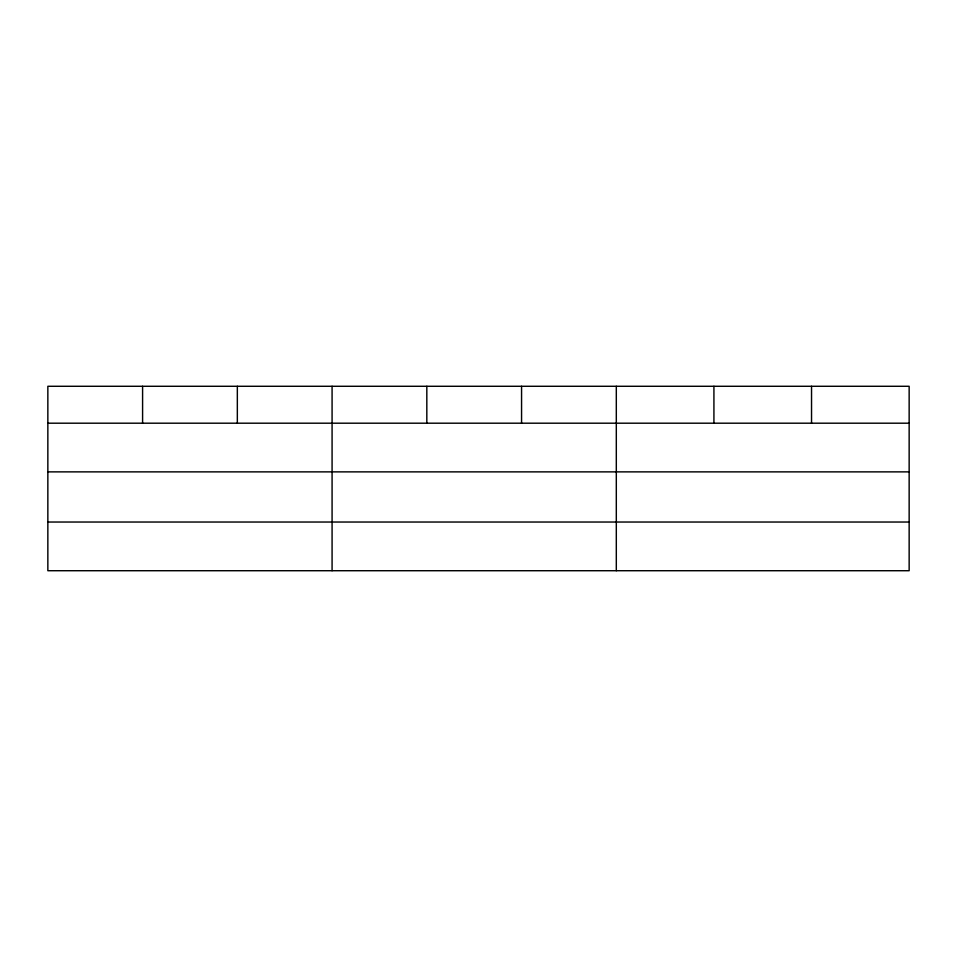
<?xml version="1.0" encoding="UTF-8"?>
<svg xmlns="http://www.w3.org/2000/svg" width="957" height="957" viewBox="0 0 957 957"><rect width="100%" height="100%" fill="white"/><g stroke="black" fill="none" stroke-linecap="round" stroke-linejoin="round"><path stroke-width="1.44" d="M909.15 471.873L909.15 386.281L47.85 386.281L47.85 570.719L909.15 570.719L909.15 471.873L47.85 471.873M47.85 423.197L909.15 423.197M47.85 522.032L909.15 522.032M811.536 386.281L811.536 423.197M713.922 386.281L713.922 423.197M616.308 386.281L616.308 570.719M521.565 386.281L521.565 423.197M426.822 386.281L426.822 423.197M332.079 386.281L332.079 570.719M237.336 386.281L237.336 423.197M142.593 386.281L142.593 423.197"/></g></svg>
